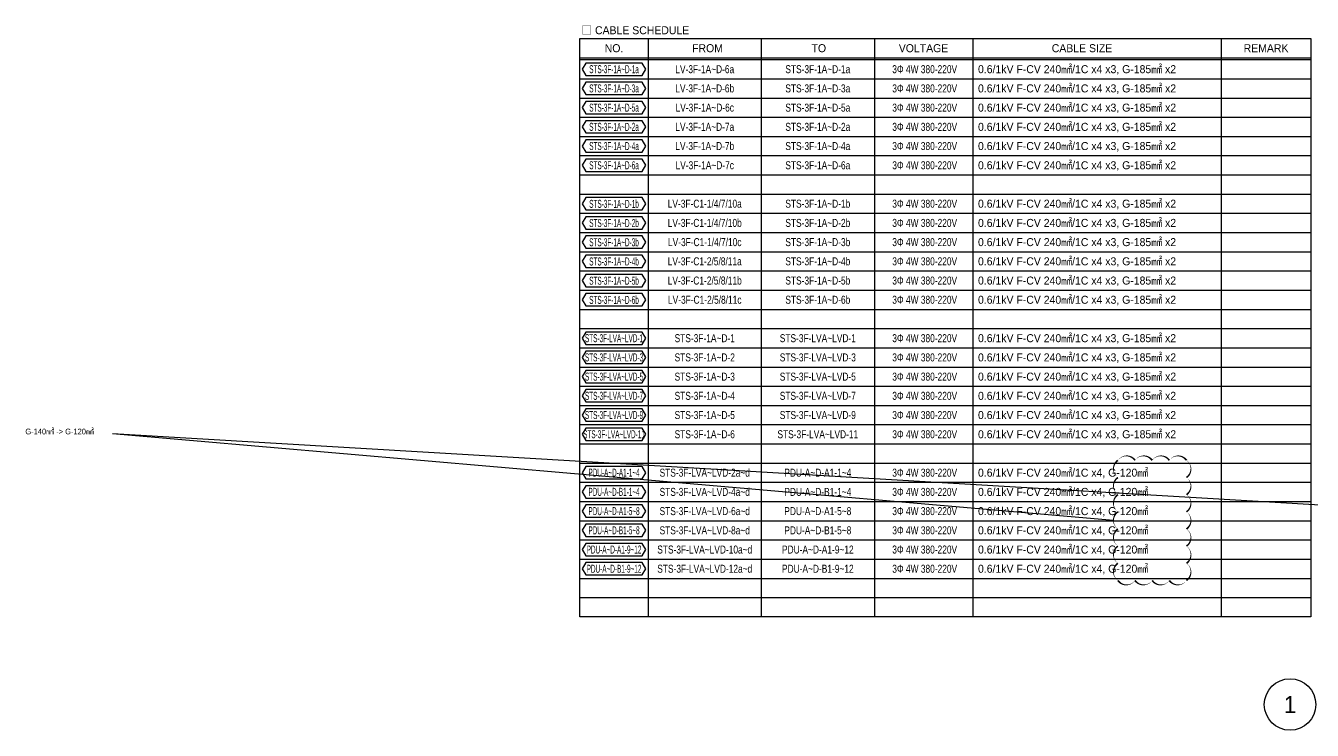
# Model space of a CAD drawing. Header units: millimetres. Extents: x -19577 to 374132, y 182625 to 847314.
# Drawn here: x -19577 to 92973, y 365250 to 426851 of the extents above; entities that cross this region are included whole.
import ezdxf
from ezdxf.enums import TextEntityAlignment as Align

# ---------------------------------------------------------------- set-up
doc = ezdxf.new("R2010")
doc.units = ezdxf.units.MM
doc.header["$LTSCALE"] = 150
for name, color, linetype in [('------00 check', 61, 'Continuous'), ('-----26 Electrical Cable Tray_HV_발전기 B', 103, 'Continuous'), ('-----29 Cable Schedule', 1, 'Continuous'), ('-----29 Indicator', 1, 'Continuous'), ('-----29 주기', 1, 'Continuous'), ('-----30 Text', 2, 'Continuous'), ('-----41 Drawing Title', 2, 'Continuous')]:
    doc.layers.add(name, color=color, linetype=linetype)
doc.styles.add('ELEC', font='Dotum.ttf')

msp = doc.modelspace()

# ---------------------------------------------------------------- linework, layer by layer
at = {"layer": '-----41 Drawing Title', "color": 7}
msp.add_circle((91028, 367500), 2250, dxfattribs=at)

# ---------------------------------------------------------------- texts
at = {"layer": '------00 check', "style": 'ELEC'}
msp.add_text('G-140㎟ -> G-120㎟', height=500, dxfattribs=at).set_placement((-19610, 391371), align=Align.MIDDLE_LEFT)
at = {"layer": '-----41 Drawing Title', "color": 7, "style": 'ELEC'}
msp.add_text('1', height=1500, dxfattribs=at).set_placement((91028, 367500), align=Align.MIDDLE)

# ---------------------------------------------------------------- wipeouts: each hides what was drawn before it
at = {"color": 3}
msp.add_wipeout([(28900, 425728), (92854, 425728), (92854, 375172), (28900, 375172)], dxfattribs=at).dxf.layer = '-----26 Electrical Cable Tray_HV_발전기 B'

# ---------------------------------------------------------------- next in the draw order: linework, layer by layer
at = {"layer": '------00 check'}
for points in [[(75579, 383600), (-11998, 391176)], [(141533, 382100), (-11998, 391176)]]:
    msp.add_lwpolyline(points, dxfattribs=at)
msp.add_lwpolyline([(81969, 388850, 0, 150, -0.5205671), (81969, 387350, 0, 150, -0.5205671), (81969, 385850, 0, 150, -0.5205671), (81969, 384350, 0, 150, -0.5205671), (81969, 382850, 0, 150, -0.5205671), (81969, 381350, 0, 150, -0.5205671), (81969, 379850, 0, 150, -0.5205671), (81969, 378350, 0, 150, -0.5205671), (80469, 378350, 0, 150, -0.5205671), (78969, 378350, 0, 150, -0.5205671), (77469, 378350, 0, 150, -0.5205671), (75969, 378350, 0, 150, -0.5205671), (75969, 379850, 0, 150, -0.5205671), (75969, 381350, 0, 150, -0.5205671), (75969, 382850, 0, 150, -0.5205671), (75969, 384350, 0, 150, -0.5205671), (75969, 385850, 0, 150, -0.5205671), (75969, 387350, 0, 150, -0.5205671), (75969, 388850, 0, 150, -0.5205671), (77469, 388850, 0, 150, -0.5205671), (78969, 388850, 0, 150, -0.5205671), (80469, 388850, 0, 150, -0.5205671), (81969, 388850, 0, 150, -0.5205671)], format="xyseb", dxfattribs=at)
at = {"layer": '-----29 Cable Schedule'}
for p, q in [((34880, 425728), (34880, 423892)), ((44771, 425728), (44771, 423892)), ((54663, 425728), (54663, 423892)), ((63274, 425728), (63274, 423892)), ((85004, 425728), (85004, 423892))]:
    msp.add_line(p, q, dxfattribs=at)
at = {"layer": '-----29 Cable Schedule', "color": 3}
for p, q in [((28900, 424048), (92854, 424048)), ((28900, 423892), (92854, 423892))]:
    msp.add_line(p, q, dxfattribs=at)
at = {"layer": '-----29 Cable Schedule', "color": 1}
for p, q in [((34880, 423892), (34880, 375172)), ((44771, 423892), (44771, 375172)), ((54663, 423892), (54663, 375172)), ((63274, 423892), (63274, 375172)), ((85004, 423892), (85004, 375172)), ((28900, 422212), (92854, 422212)), ((28900, 420532), (92854, 420532)), ((28900, 418852), (92854, 418852)), ((28900, 417172), (92854, 417172)), ((28900, 415492), (92854, 415492)), ((28900, 413812), (92854, 413812)), ((28900, 412132), (92854, 412132)), ((28900, 410452), (92854, 410452)), ((28900, 408772), (92854, 408772)), ((28900, 407092), (92854, 407092)), ((28900, 405412), (92854, 405412)), ((28900, 403732), (92854, 403732)), ((28900, 402052), (92854, 402052)), ((28900, 400372), (92854, 400372)), ((28900, 398692), (92854, 398692)), ((28900, 397012), (92854, 397012)), ((28900, 395332), (92854, 395332)), ((28900, 393652), (92854, 393652)), ((28900, 391972), (92854, 391972)), ((28900, 390292), (92854, 390292)), ((28900, 388612), (92854, 388612)), ((28900, 386932), (92854, 386932)), ((28900, 385252), (92854, 385252)), ((28900, 383572), (92854, 383572)), ((28900, 381892), (92854, 381892)), ((28900, 380212), (92854, 380212)), ((28900, 378532), (92854, 378532)), ((28900, 376852), (92854, 376852))]:
    msp.add_line(p, q, dxfattribs=at)
at = {"layer": '-----29 Cable Schedule', "color": 3}
msp.add_lwpolyline([(28900, 425728), (92854, 425728), (92854, 375172), (28900, 375172)], close=True, dxfattribs=at)
at = {"layer": '-----29 주기'}
for points in [[(29420, 423591), (29109, 423052), (29420, 422513), (34359, 422513), (34671, 423052), (34359, 423591)], [(29420, 421911), (29109, 421372), (29420, 420833), (34359, 420833), (34671, 421372), (34359, 421911)], [(29420, 420231), (29109, 419692), (29420, 419153), (34359, 419153), (34671, 419692), (34359, 420231)], [(29420, 418551), (29109, 418012), (29420, 417473), (34359, 417473), (34671, 418012), (34359, 418551)], [(29420, 416871), (29109, 416332), (29420, 415793), (34359, 415793), (34671, 416332), (34359, 416871)], [(29420, 415191), (29109, 414652), (29420, 414113), (34359, 414113), (34671, 414652), (34359, 415191)], [(29420, 411831), (29109, 411292), (29420, 410753), (34359, 410753), (34671, 411292), (34359, 411831)], [(29420, 410151), (29109, 409612), (29420, 409073), (34359, 409073), (34671, 409612), (34359, 410151)], [(29420, 408471), (29109, 407932), (29420, 407393), (34359, 407393), (34671, 407932), (34359, 408471)], [(29420, 406791), (29109, 406252), (29420, 405713), (34359, 405713), (34671, 406252), (34359, 406791)], [(29420, 405111), (29109, 404572), (29420, 404033), (34359, 404033), (34671, 404572), (34359, 405111)], [(29420, 403431), (29109, 402892), (29420, 402353), (34359, 402353), (34671, 402892), (34359, 403431)], [(29420, 400071), (29109, 399532), (29420, 398993), (34359, 398993), (34671, 399532), (34359, 400071)], [(29420, 398391), (29109, 397852), (29420, 397313), (34359, 397313), (34671, 397852), (34359, 398391)], [(29420, 396711), (29109, 396172), (29420, 395633), (34359, 395633), (34671, 396172), (34359, 396711)], [(29420, 395031), (29109, 394492), (29420, 393953), (34359, 393953), (34671, 394492), (34359, 395031)], [(29420, 393351), (29109, 392812), (29420, 392273), (34359, 392273), (34671, 392812), (34359, 393351)], [(29420, 391671), (29109, 391132), (29420, 390593), (34359, 390593), (34671, 391132), (34359, 391671)], [(29420, 388311), (29109, 387772), (29420, 387233), (34359, 387233), (34671, 387772), (34359, 388311)], [(29420, 386631), (29109, 386092), (29420, 385553), (34359, 385553), (34671, 386092), (34359, 386631)], [(29420, 384951), (29109, 384412), (29420, 383873), (34359, 383873), (34671, 384412), (34359, 384951)], [(29420, 383271), (29109, 382732), (29420, 382193), (34359, 382193), (34671, 382732), (34359, 383271)], [(29420, 381591), (29109, 381052), (29420, 380513), (34359, 380513), (34671, 381052), (34359, 381591)], [(29420, 379911), (29109, 379372), (29420, 378833), (34359, 378833), (34671, 379372), (34359, 379911)]]:
    msp.add_lwpolyline(points, close=True, dxfattribs=at)

# ---------------------------------------------------------------- next in the draw order: texts
at = {"layer": '-----29 Indicator', "color": 2, "linetype": 'Continuous', "style": 'ELEC'}
msp.add_text('□ CABLE SCHEDULE', height=700, dxfattribs=at).set_placement((29016, 426456), align=Align.MIDDLE_LEFT)
at = {"layer": '-----30 Text', "style": 'ELEC'}
msp.add_text('NO.', height=700, dxfattribs=at).set_placement((31890, 424888), align=Align.MIDDLE)
for s, p in [('FROM', (40066, 424888)), ('TO', (49806, 424888)), ('VOLTAGE', (58966, 424888)), ('CABLE SIZE', (72831, 424888)), ('REMARK', (88929, 424888))]:
    msp.add_text(s, height=700, dxfattribs=at).set_placement(p, align=Align.MIDDLE_CENTER)
at = {"layer": '-----30 Text', "linetype": 'Continuous', "style": 'ELEC', "width": 0.5}
for s, p in [('STS-3F-1A~D-1a', (31890, 423052)), ('STS-3F-1A~D-3a', (31890, 421372)), ('STS-3F-1A~D-5a', (31890, 419692)), ('STS-3F-1A~D-2a', (31890, 418012)), ('STS-3F-1A~D-4a', (31890, 416332)), ('STS-3F-1A~D-6a', (31890, 414652)), ('STS-3F-1A~D-1b', (31890, 411292)), ('STS-3F-1A~D-2b', (31890, 409612)), ('STS-3F-1A~D-3b', (31890, 407932)), ('STS-3F-1A~D-4b', (31890, 406252)), ('STS-3F-1A~D-5b', (31890, 404572)), ('STS-3F-1A~D-6b', (31890, 402892)), ('STS-3F-LVA~LVD-1', (31890, 399532)), ('STS-3F-LVA~LVD-3', (31890, 397852)), ('STS-3F-LVA~LVD-5', (31890, 396172)), ('STS-3F-LVA~LVD-7', (31890, 394492)), ('STS-3F-LVA~LVD-9', (31890, 392812)), ('STS-3F-LVA~LVD-11', (31890, 391132)), ('PDU-A~D-A1-1~4', (31890, 387772)), ('PDU-A~D-B1-1~4', (31890, 386092)), ('PDU-A~D-A1-5~8', (31890, 384412)), ('PDU-A~D-B1-5~8', (31890, 382732)), ('PDU-A~D-A1-9~12', (31890, 381052)), ('PDU-A~D-B1-9~12', (31890, 379372))]:
    msp.add_text(s, height=700, dxfattribs=at).set_placement(p, align=Align.MIDDLE)
at = {"layer": '-----30 Text', "color": 3, "style": 'ELEC', "width": 0.8}
for s, p in [('LV-3F-1A~D-6a', (39826, 423052)), ('STS-3F-1A~D-1a', (49717, 423052)), ('3Φ 4W 380-220V', (59068, 423052)), ('LV-3F-1A~D-6b', (39826, 421372)), ('STS-3F-1A~D-3a', (49717, 421372)), ('3Φ 4W 380-220V', (59068, 421372)), ('LV-3F-1A~D-6c', (39826, 419692)), ('STS-3F-1A~D-5a', (49717, 419692)), ('3Φ 4W 380-220V', (59068, 419692)), ('LV-3F-1A~D-7a', (39826, 418012)), ('STS-3F-1A~D-2a', (49717, 418012)), ('3Φ 4W 380-220V', (59068, 418012)), ('LV-3F-1A~D-7b', (39826, 416332)), ('STS-3F-1A~D-4a', (49717, 416332)), ('3Φ 4W 380-220V', (59068, 416332)), ('LV-3F-1A~D-7c', (39826, 414652)), ('STS-3F-1A~D-6a', (49717, 414652)), ('3Φ 4W 380-220V', (59068, 414652)), ('LV-3F-C1-1/4/7/10a', (39826, 411292)), ('STS-3F-1A~D-1b', (49717, 411292)), ('3Φ 4W 380-220V', (59068, 411292)), ('LV-3F-C1-1/4/7/10b', (39826, 409612)), ('STS-3F-1A~D-2b', (49717, 409612)), ('3Φ 4W 380-220V', (59068, 409612)), ('LV-3F-C1-1/4/7/10c', (39826, 407932)), ('STS-3F-1A~D-3b', (49717, 407932)), ('3Φ 4W 380-220V', (59068, 407932)), ('LV-3F-C1-2/5/8/11a', (39826, 406252)), ('STS-3F-1A~D-4b', (49717, 406252)), ('3Φ 4W 380-220V', (59068, 406252)), ('LV-3F-C1-2/5/8/11b', (39826, 404572)), ('STS-3F-1A~D-5b', (49717, 404572)), ('3Φ 4W 380-220V', (59068, 404572)), ('LV-3F-C1-2/5/8/11c', (39826, 402892)), ('STS-3F-1A~D-6b', (49717, 402892)), ('3Φ 4W 380-220V', (59068, 402892)), ('STS-3F-1A~D-1', (39826, 399532)), ('STS-3F-LVA~LVD-1', (49717, 399532)), ('3Φ 4W 380-220V', (59068, 399532)), ('STS-3F-1A~D-2', (39826, 397852)), ('STS-3F-LVA~LVD-3', (49717, 397852)), ('3Φ 4W 380-220V', (59068, 397852)), ('STS-3F-1A~D-3', (39826, 396172)), ('STS-3F-LVA~LVD-5', (49717, 396172)), ('3Φ 4W 380-220V', (59068, 396172)), ('STS-3F-1A~D-4', (39826, 394492)), ('STS-3F-LVA~LVD-7', (49717, 394492)), ('3Φ 4W 380-220V', (59068, 394492)), ('STS-3F-1A~D-5', (39826, 392812)), ('STS-3F-LVA~LVD-9', (49717, 392812)), ('3Φ 4W 380-220V', (59068, 392812)), ('STS-3F-1A~D-6', (39826, 391132)), ('STS-3F-LVA~LVD-11', (49717, 391132)), ('3Φ 4W 380-220V', (59068, 391132)), ('STS-3F-LVA~LVD-2a~d', (39826, 387772)), ('PDU-A~D-A1-1~4', (49717, 387772)), ('3Φ 4W 380-220V', (59068, 387772)), ('STS-3F-LVA~LVD-4a~d', (39826, 386092)), ('PDU-A~D-B1-1~4', (49717, 386092)), ('3Φ 4W 380-220V', (59068, 386092)), ('STS-3F-LVA~LVD-6a~d', (39826, 384412)), ('PDU-A~D-A1-5~8', (49717, 384412)), ('3Φ 4W 380-220V', (59068, 384412)), ('STS-3F-LVA~LVD-8a~d', (39826, 382732)), ('PDU-A~D-B1-5~8', (49717, 382732)), ('3Φ 4W 380-220V', (59068, 382732)), ('STS-3F-LVA~LVD-10a~d', (39826, 381052)), ('PDU-A~D-A1-9~12', (49717, 381052)), ('3Φ 4W 380-220V', (59068, 381052)), ('STS-3F-LVA~LVD-12a~d', (39826, 379372)), ('PDU-A~D-B1-9~12', (49717, 379372)), ('3Φ 4W 380-220V', (59068, 379372))]:
    msp.add_text(s, height=700, dxfattribs=at).set_placement(p, align=Align.MIDDLE_CENTER)
at = {"layer": '-----30 Text', "color": 3, "style": 'ELEC'}
for s, p in [('0.6/1kV F-CV 240㎟/1C x4 x3, G-185㎟ x2', (63731, 423052)), ('0.6/1kV F-CV 240㎟/1C x4 x3, G-185㎟ x2', (63731, 421372)), ('0.6/1kV F-CV 240㎟/1C x4 x3, G-185㎟ x2', (63731, 419692)), ('0.6/1kV F-CV 240㎟/1C x4 x3, G-185㎟ x2', (63731, 418012)), ('0.6/1kV F-CV 240㎟/1C x4 x3, G-185㎟ x2', (63731, 416332)), ('0.6/1kV F-CV 240㎟/1C x4 x3, G-185㎟ x2', (63731, 414652)), ('0.6/1kV F-CV 240㎟/1C x4 x3, G-185㎟ x2', (63731, 411292)), ('0.6/1kV F-CV 240㎟/1C x4 x3, G-185㎟ x2', (63731, 409612)), ('0.6/1kV F-CV 240㎟/1C x4 x3, G-185㎟ x2', (63731, 407932)), ('0.6/1kV F-CV 240㎟/1C x4 x3, G-185㎟ x2', (63731, 406252)), ('0.6/1kV F-CV 240㎟/1C x4 x3, G-185㎟ x2', (63731, 404572)), ('0.6/1kV F-CV 240㎟/1C x4 x3, G-185㎟ x2', (63731, 402892)), ('0.6/1kV F-CV 240㎟/1C x4 x3, G-185㎟ x2', (63731, 399532)), ('0.6/1kV F-CV 240㎟/1C x4 x3, G-185㎟ x2', (63731, 397852)), ('0.6/1kV F-CV 240㎟/1C x4 x3, G-185㎟ x2', (63731, 396172)), ('0.6/1kV F-CV 240㎟/1C x4 x3, G-185㎟ x2', (63731, 394492)), ('0.6/1kV F-CV 240㎟/1C x4 x3, G-185㎟ x2', (63731, 392812)), ('0.6/1kV F-CV 240㎟/1C x4 x3, G-185㎟ x2', (63731, 391132)), ('0.6/1kV F-CV 240㎟/1C x4, G-120㎟', (63731, 387772)), ('0.6/1kV F-CV 240㎟/1C x4, G-120㎟', (63731, 386092)), ('0.6/1kV F-CV 240㎟/1C x4, G-120㎟', (63731, 384412)), ('0.6/1kV F-CV 240㎟/1C x4, G-120㎟', (63731, 382732)), ('0.6/1kV F-CV 240㎟/1C x4, G-120㎟', (63731, 381052)), ('0.6/1kV F-CV 240㎟/1C x4, G-120㎟', (63731, 379372))]:
    msp.add_text(s, height=700, dxfattribs=at).set_placement(p, align=Align.MIDDLE_LEFT)

doc.saveas('drawing.dxf')
